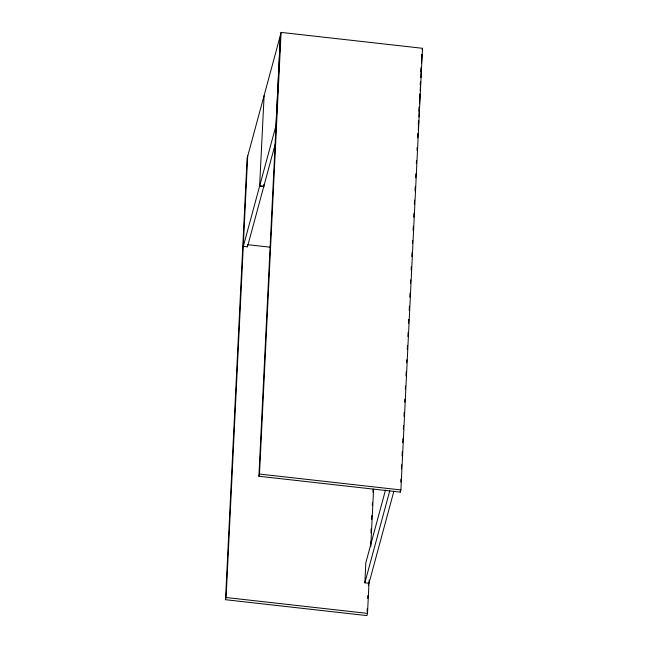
<?xml version="1.0" encoding="UTF-8"?>
<svg xmlns="http://www.w3.org/2000/svg" width="648" height="648" viewBox="0 0 648 648"><rect width="100%" height="100%" fill="white"/><g stroke="black" fill="none" stroke-linecap="round" stroke-linejoin="round"><path stroke-width="0.97" d="M225.504 599.708L247.107 158.063L247.698 155.86L226.103 597.513L225.504 599.708L366.914 615.6L367.505 613.405L369.133 580.049M263.817 186.308L259.694 185.846L275.991 125.591L280.406 35.251L264.117 95.507L259.629 186.098L243.332 246.345L247.455 246.815L247.552 244.806M263.849 184.55L263.752 186.559L259.629 186.098M258.892 476.248L280.495 34.595L281.086 32.4L422.496 48.292L400.893 489.937L400.302 492.14L258.892 476.248L259.492 474.053L281.086 32.4M393.903 491.127L368.979 583.289L364.856 582.827L365.837 562.748L385.511 489.993M367.108 611.558L367.254 608.529M367.748 598.42L367.902 595.39M368.396 585.282L368.493 583.257M370.421 543.842L370.518 541.825M370.964 532.729L371.158 528.687M371.604 519.591L371.806 515.549M372.3 505.44L372.446 502.411M372.94 492.302L373.086 489.272M370.769 546.701L373.588 489.094M400.302 492.14L400.399 490.115M400.796 482.031L400.942 479.002M401.436 468.893L401.63 464.851M402.068 456.006L402.278 451.713M402.724 442.616L402.918 438.575M403.364 429.478L403.558 425.436M404.004 416.34L404.206 412.298M404.7 402.189L404.846 399.16M405.34 389.051L405.486 386.022M405.98 375.913L406.183 371.871M406.628 362.775L406.774 359.745M407.268 349.637L407.462 345.595M407.908 336.498L408.11 332.456M408.556 323.36L408.75 319.318M409.196 310.222L409.39 306.18M409.836 297.084L410.038 293.042M410.5 283.557L410.678 279.904M411.172 269.795L411.318 266.765M411.812 256.657L412.015 252.615M412.46 243.518L412.606 240.489M413.1 230.38L413.294 226.338M413.74 217.242L413.942 213.2M414.388 204.104L414.582 200.062M415.028 190.966L415.222 186.924M415.668 177.827L415.87 173.786M416.364 163.677L416.51 160.647M417.004 150.538L417.15 147.509M417.62 137.943L417.847 133.358M418.292 124.262L418.438 121.233M418.932 111.124L419.135 107.082M419.572 97.986L419.774 93.944M420.22 84.848L420.366 81.818M420.86 71.709L421.054 67.667M421.5 58.571L421.702 54.529M417.992 136.056L418.09 134.039M418.292 129.997L418.73 120.917M418.932 116.875L419.426 106.782M419.572 103.753L420.017 94.665M420.212 90.623L420.657 81.543M420.852 77.501L421.346 67.408M421.548 63.366L421.994 54.278M247.747 156.014L264.044 95.758M247.455 246.815L275.643 142.576M422.099 49.758L422.496 48.292M364.856 582.827L389.78 490.666M248.095 244.717L270.208 247.204M259.492 474.053L400.893 489.937M226.103 597.513L367.505 613.405"/></g></svg>
